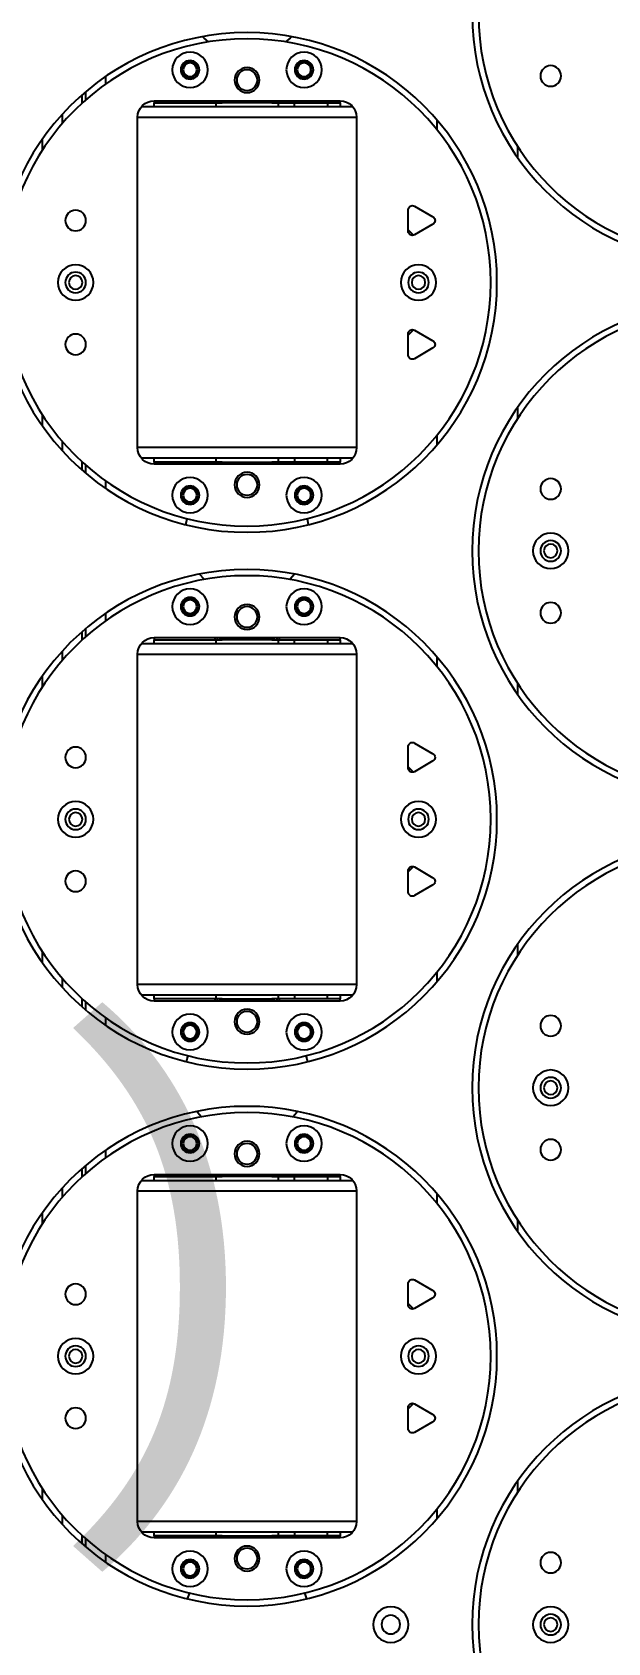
# Model space of a CAD drawing. Header units: millimetres. Extents: x 845401 to 948039, y 511594 to 550263.
# Drawn here: x 927565.6 to 927704.9, y 531742.3 to 532132.3 of the extents above; entities that cross this region are included whole.
import ezdxf

# ---------------------------------------------------------------- set-up
doc = ezdxf.new("R2010")
doc.units = ezdxf.units.MM
doc.layers.add('00', color=7, linetype='Continuous')
doc.layers.add('A-剖-0.10mm.......SECT-L01', color=255, linetype='Continuous', lineweight=18)
doc.layers.add('物流设备', color=7, linetype='Continuous', lineweight=5)

# ---------------------------------------------------------------- blocks, each defined once
blk = doc.blocks.new('1260包胶摆轮')
at = {"color": 7, "linetype": 'Continuous', "lineweight": 25}
for p, q in [((4842249.99, 878705.56), (4842250.49, 878704.14)), ((4842278.27, 878704.14), (4842278.77, 878705.56)), ((4842224.38, 878690.17), (4842224.38, 878692.19)), ((4842225.38, 878693.05), (4842225.38, 878691.07)), ((4842286.88, 878690.8), (4842241.88, 878690.8)), ((4842241.88, 878690.3), (4842241.88, 878690.8)), ((4842256.63, 878690.3), (4842241.88, 878690.3)), ((4842241.88, 878690.3), (4842241.88, 878689.3)), ((4842256.63, 878690.8), (4842256.63, 878690.3)), ((4842257.22, 878690.3), (4842256.63, 878690.3)), ((4842256.88, 878690.3), (4842256.88, 878689.3)), ((4842257.8, 878690.3), (4842257.22, 878690.3)), ((4842258.38, 878690.3), (4842257.8, 878690.3)), ((4842258.38, 878690.8), (4842258.38, 878690.3)), ((4842258.38, 878690.3), (4842270.38, 878690.3)), ((4842270.38, 878690.3), (4842270.38, 878690.8)), ((4842270.97, 878690.3), (4842270.38, 878690.3)), ((4842271.55, 878690.3), (4842270.97, 878690.3)), ((4842272.13, 878690.3), (4842271.55, 878690.3)), ((4842271.88, 878689.3), (4842271.88, 878690.3)), ((4842272.13, 878690.3), (4842272.13, 878690.8)), ((4842286.88, 878690.3), (4842272.13, 878690.3)), ((4842275.88, 878689.3), (4842275.88, 878690.3)), ((4842283.88, 878690.3), (4842283.88, 878689.3)), ((4842286.88, 878690.8), (4842286.88, 878690.3)), ((4842286.88, 878689.3), (4842286.88, 878690.3)), ((4842237.88, 878686.8), (4842237.88, 878606.8)), ((4842238.76, 878689.3), (4842290.01, 878689.3)), ((4842290.88, 878606.8), (4842290.88, 878686.8)), ((4842310.38, 878686.1), (4842310.38, 878683.75)), ((4842214.88, 878681.58), (4842214.88, 878678.9)), ((4842329.88, 878677.02), (4842329.88, 878679.7)), ((4842303.38, 878664.4), (4842303.38, 878659.2)), ((4842309.38, 878662.66), (4842304.88, 878665.26)), ((4842304.64, 878658.23), (4842303.38, 878659.54)), ((4842304.88, 878658.33), (4842309.38, 878660.93)), ((4842303.38, 878634.05), (4842304.64, 878635.36)), ((4842309.38, 878632.66), (4842304.88, 878635.26)), ((4842303.38, 878634.4), (4842303.38, 878629.2)), ((4842304.88, 878628.33), (4842309.38, 878630.93)), ((4842329.88, 878613.9), (4842329.88, 878616.58)), ((4842214.88, 878614.7), (4842214.88, 878612.02)), ((4842310.38, 878609.85), (4842310.38, 878607.5)), ((4842290.01, 878604.3), (4842238.76, 878604.3)), ((4842241.88, 878604.3), (4842241.88, 878603.3)), ((4842256.88, 878604.3), (4842256.88, 878603.3)), ((4842271.88, 878603.3), (4842271.88, 878604.3)), ((4842275.88, 878604.3), (4842275.88, 878603.3)), ((4842283.88, 878603.3), (4842283.88, 878604.3)), ((4842286.88, 878603.3), (4842286.88, 878604.3)), ((4842224.38, 878601.41), (4842224.38, 878603.43)), ((4842225.38, 878602.53), (4842225.38, 878600.55)), ((4842241.88, 878603.3), (4842256.63, 878603.3)), ((4842241.88, 878602.8), (4842241.88, 878603.3)), ((4842241.88, 878602.8), (4842286.88, 878602.8)), ((4842256.63, 878603.3), (4842256.63, 878602.8)), ((4842256.63, 878603.3), (4842257.22, 878603.3)), ((4842257.22, 878603.3), (4842257.8, 878603.3)), ((4842257.8, 878603.3), (4842258.38, 878603.3)), ((4842270.38, 878603.3), (4842258.38, 878603.3)), ((4842258.38, 878603.3), (4842258.38, 878602.8)), ((4842270.38, 878602.8), (4842270.38, 878603.3)), ((4842270.38, 878603.3), (4842270.97, 878603.3)), ((4842270.97, 878603.3), (4842271.55, 878603.3)), ((4842271.55, 878603.3), (4842272.13, 878603.3)), ((4842272.13, 878602.8), (4842272.13, 878603.3)), ((4842272.13, 878603.3), (4842286.88, 878603.3)), ((4842286.88, 878603.3), (4842286.88, 878602.8)), ((4842224.38, 878560.17), (4842224.38, 878562.19)), ((4842225.38, 878563.05), (4842225.38, 878561.07)), ((4842238.76, 878559.3), (4842290.01, 878559.3)), ((4842286.88, 878560.8), (4842241.88, 878560.8)), ((4842241.88, 878560.3), (4842241.88, 878560.8)), ((4842256.63, 878560.3), (4842241.88, 878560.3)), ((4842241.88, 878560.3), (4842241.88, 878559.3)), ((4842256.63, 878560.8), (4842256.63, 878560.3)), ((4842257.22, 878560.3), (4842256.63, 878560.3)), ((4842256.88, 878560.3), (4842256.88, 878559.3)), ((4842257.8, 878560.3), (4842257.22, 878560.3)), ((4842258.38, 878560.3), (4842257.8, 878560.3)), ((4842258.38, 878560.8), (4842258.38, 878560.3)), ((4842258.38, 878560.3), (4842270.38, 878560.3)), ((4842270.38, 878560.3), (4842270.38, 878560.8)), ((4842270.97, 878560.3), (4842270.38, 878560.3)), ((4842271.55, 878560.3), (4842270.97, 878560.3)), ((4842272.13, 878560.3), (4842271.55, 878560.3)), ((4842271.88, 878559.3), (4842271.88, 878560.3)), ((4842272.13, 878560.3), (4842272.13, 878560.8)), ((4842286.88, 878560.3), (4842272.13, 878560.3)), ((4842275.88, 878559.3), (4842275.88, 878560.3)), ((4842283.88, 878560.3), (4842283.88, 878559.3)), ((4842286.88, 878560.8), (4842286.88, 878560.3)), ((4842286.88, 878559.3), (4842286.88, 878560.3)), ((4842237.88, 878556.8), (4842237.88, 878476.8)), ((4842290.88, 878476.8), (4842290.88, 878556.8)), ((4842310.38, 878556.1), (4842310.38, 878553.75)), ((4842214.88, 878551.58), (4842214.88, 878548.9)), ((4842329.88, 878547.02), (4842329.88, 878549.7)), ((4842303.38, 878534.4), (4842303.38, 878529.2)), ((4842309.38, 878532.66), (4842304.88, 878535.26)), ((4842304.88, 878528.33), (4842309.38, 878530.93)), ((4842304.64, 878528.23), (4842303.38, 878529.54)), ((4842303.38, 878504.05), (4842304.64, 878505.36)), ((4842303.38, 878504.4), (4842303.38, 878499.2)), ((4842309.38, 878502.66), (4842304.88, 878505.26)), ((4842304.88, 878498.33), (4842309.38, 878500.93)), ((4842214.88, 878484.7), (4842214.88, 878482.02)), ((4842329.88, 878483.9), (4842329.88, 878486.58)), ((4842310.38, 878479.85), (4842310.38, 878477.5)), ((4842224.38, 878471.41), (4842224.38, 878473.43)), ((4842225.38, 878472.53), (4842225.38, 878470.55)), ((4842290.01, 878474.3), (4842238.76, 878474.3)), ((4842241.88, 878474.3), (4842241.88, 878473.3)), ((4842241.88, 878473.3), (4842256.63, 878473.3)), ((4842241.88, 878472.8), (4842241.88, 878473.3)), ((4842241.88, 878472.8), (4842286.88, 878472.8)), ((4842256.63, 878473.3), (4842256.63, 878472.8)), ((4842256.63, 878473.3), (4842257.22, 878473.3)), ((4842256.88, 878474.3), (4842256.88, 878473.3)), ((4842257.22, 878473.3), (4842257.8, 878473.3)), ((4842257.8, 878473.3), (4842258.38, 878473.3)), ((4842270.38, 878473.3), (4842258.38, 878473.3)), ((4842258.38, 878473.3), (4842258.38, 878472.8)), ((4842270.38, 878472.8), (4842270.38, 878473.3)), ((4842270.38, 878473.3), (4842270.97, 878473.3)), ((4842270.97, 878473.3), (4842271.55, 878473.3)), ((4842271.55, 878473.3), (4842272.13, 878473.3)), ((4842271.88, 878473.3), (4842271.88, 878474.3)), ((4842272.13, 878473.3), (4842286.88, 878473.3)), ((4842272.13, 878472.8), (4842272.13, 878473.3)), ((4842275.88, 878474.3), (4842275.88, 878473.3)), ((4842283.88, 878473.3), (4842283.88, 878474.3)), ((4842286.88, 878473.3), (4842286.88, 878474.3)), ((4842286.88, 878473.3), (4842286.88, 878472.8)), ((4842249.56, 878445.46), (4842249.87, 878443.99)), ((4842278.89, 878443.99), (4842279.2, 878445.46)), ((4842224.38, 878430.17), (4842224.38, 878432.19)), ((4842225.38, 878433.05), (4842225.38, 878431.07)), ((4842238.76, 878429.3), (4842290.01, 878429.3)), ((4842286.88, 878430.8), (4842241.88, 878430.8)), ((4842241.88, 878430.3), (4842241.88, 878430.8)), ((4842256.63, 878430.3), (4842241.88, 878430.3)), ((4842241.88, 878430.3), (4842241.88, 878429.3)), ((4842256.63, 878430.8), (4842256.63, 878430.3)), ((4842257.22, 878430.3), (4842256.63, 878430.3)), ((4842256.88, 878430.3), (4842256.88, 878429.3)), ((4842257.8, 878430.3), (4842257.22, 878430.3)), ((4842258.38, 878430.3), (4842257.8, 878430.3)), ((4842258.38, 878430.8), (4842258.38, 878430.3)), ((4842258.38, 878430.3), (4842270.38, 878430.3)), ((4842270.38, 878430.3), (4842270.38, 878430.8)), ((4842270.97, 878430.3), (4842270.38, 878430.3)), ((4842271.55, 878430.3), (4842270.97, 878430.3)), ((4842272.13, 878430.3), (4842271.55, 878430.3)), ((4842271.88, 878429.3), (4842271.88, 878430.3)), ((4842272.13, 878430.3), (4842272.13, 878430.8)), ((4842286.88, 878430.3), (4842272.13, 878430.3)), ((4842275.88, 878429.3), (4842275.88, 878430.3)), ((4842283.88, 878430.3), (4842283.88, 878429.3)), ((4842286.88, 878430.8), (4842286.88, 878430.3)), ((4842286.88, 878429.3), (4842286.88, 878430.3)), ((4842237.88, 878426.8), (4842237.88, 878346.8)), ((4842290.88, 878346.8), (4842290.88, 878426.8)), ((4842310.38, 878426.1), (4842310.38, 878423.75)), ((4842214.88, 878421.58), (4842214.88, 878418.9)), ((4842329.88, 878417.02), (4842329.88, 878419.7)), ((4842309.38, 878402.66), (4842304.88, 878405.26)), ((4842303.38, 878404.4), (4842303.38, 878399.2)), ((4842304.88, 878398.33), (4842309.38, 878400.93)), ((4842304.64, 878398.23), (4842303.38, 878399.54)), ((4842303.38, 878374.05), (4842304.64, 878375.36)), ((4842303.38, 878374.4), (4842303.38, 878369.2)), ((4842309.38, 878372.66), (4842304.88, 878375.26)), ((4842304.88, 878368.33), (4842309.38, 878370.93)), ((4842214.88, 878354.7), (4842214.88, 878352.02)), ((4842329.88, 878353.9), (4842329.88, 878356.58)), ((4842310.38, 878349.85), (4842310.38, 878347.5)), ((4842224.38, 878341.41), (4842224.38, 878343.43)), ((4842225.38, 878342.53), (4842225.38, 878340.55)), ((4842290.01, 878344.3), (4842238.76, 878344.3)), ((4842241.88, 878344.3), (4842241.88, 878343.3)), ((4842241.88, 878342.8), (4842241.88, 878343.3)), ((4842241.88, 878343.3), (4842256.63, 878343.3)), ((4842241.88, 878342.8), (4842286.88, 878342.8)), ((4842256.63, 878343.3), (4842256.63, 878342.8)), ((4842256.63, 878343.3), (4842257.22, 878343.3)), ((4842256.88, 878344.3), (4842256.88, 878343.3)), ((4842257.22, 878343.3), (4842257.8, 878343.3)), ((4842257.8, 878343.3), (4842258.38, 878343.3)), ((4842270.38, 878343.3), (4842258.38, 878343.3)), ((4842258.38, 878343.3), (4842258.38, 878342.8)), ((4842270.38, 878342.8), (4842270.38, 878343.3)), ((4842270.38, 878343.3), (4842270.97, 878343.3)), ((4842270.97, 878343.3), (4842271.55, 878343.3)), ((4842271.55, 878343.3), (4842272.13, 878343.3)), ((4842271.88, 878343.3), (4842271.88, 878344.3)), ((4842272.13, 878343.3), (4842286.88, 878343.3)), ((4842272.13, 878342.8), (4842272.13, 878343.3)), ((4842275.88, 878344.3), (4842275.88, 878343.3)), ((4842283.88, 878343.3), (4842283.88, 878344.3)), ((4842286.88, 878343.3), (4842286.88, 878344.3)), ((4842286.88, 878343.3), (4842286.88, 878342.8))]:
    blk.add_line(p, q, dxfattribs=at)
at = {"color": 8, "linetype": 'Continuous', "lineweight": 25}
for p, q in [((4842230.12, 878694.83), (4842230.12, 878696.66)), ((4842257.22, 878690.8), (4842257.22, 878690.3)), ((4842257.8, 878690.3), (4842257.8, 878690.8)), ((4842270.97, 878690.8), (4842270.97, 878690.3)), ((4842271.55, 878690.3), (4842271.55, 878690.8)), ((4842219.65, 878685.26), (4842219.65, 878687.53)), ((4842290.88, 878686.8), (4842237.88, 878686.8)), ((4842219.65, 878606.07), (4842219.65, 878608.33)), ((4842237.88, 878606.8), (4842290.88, 878606.8)), ((4842257.22, 878603.3), (4842257.22, 878602.8)), ((4842257.8, 878602.8), (4842257.8, 878603.3)), ((4842270.97, 878603.3), (4842270.97, 878602.8)), ((4842271.55, 878602.8), (4842271.55, 878603.3)), ((4842230.12, 878596.94), (4842230.12, 878598.77)), ((4842230.12, 878564.83), (4842230.12, 878566.66)), ((4842219.65, 878555.26), (4842219.65, 878557.53)), ((4842257.22, 878560.8), (4842257.22, 878560.3)), ((4842257.8, 878560.3), (4842257.8, 878560.8)), ((4842270.97, 878560.8), (4842270.97, 878560.3)), ((4842271.55, 878560.3), (4842271.55, 878560.8)), ((4842290.88, 878556.8), (4842237.88, 878556.8)), ((4842219.65, 878476.07), (4842219.65, 878478.33)), ((4842237.88, 878476.8), (4842290.88, 878476.8)), ((4842257.22, 878473.3), (4842257.22, 878472.8)), ((4842257.8, 878472.8), (4842257.8, 878473.3)), ((4842270.97, 878473.3), (4842270.97, 878472.8)), ((4842271.55, 878472.8), (4842271.55, 878473.3)), ((4842230.12, 878466.94), (4842230.12, 878468.77)), ((4842230.12, 878434.83), (4842230.12, 878436.66)), ((4842257.22, 878430.8), (4842257.22, 878430.3)), ((4842257.8, 878430.3), (4842257.8, 878430.8)), ((4842270.97, 878430.8), (4842270.97, 878430.3)), ((4842271.55, 878430.3), (4842271.55, 878430.8)), ((4842219.65, 878425.26), (4842219.65, 878427.53)), ((4842290.88, 878426.8), (4842237.88, 878426.8)), ((4842219.65, 878346.07), (4842219.65, 878348.33)), ((4842237.88, 878346.8), (4842290.88, 878346.8)), ((4842257.22, 878343.3), (4842257.22, 878342.8)), ((4842257.8, 878342.8), (4842257.8, 878343.3)), ((4842270.97, 878343.3), (4842270.97, 878342.8)), ((4842271.55, 878342.8), (4842271.55, 878343.3)), ((4842230.12, 878336.94), (4842230.12, 878338.77))]:
    blk.add_line(p, q, dxfattribs=at)
at = {"color": 7, "linetype": 'Continuous', "lineweight": 25, "flags": 128}
for points in [[(4842253.25, 878588.86), (4842252.45, 878587.89), (4842252.19, 878587.54)], [(4842276.57, 878587.54), (4842276.31, 878587.89), (4842275.51, 878588.86)], [(4842249.75, 878575.5), (4842249.92, 878574.82), (4842250.15, 878574.06)], [(4842278.61, 878574.06), (4842278.84, 878574.82), (4842279.01, 878575.5)], [(4842254.08, 878458.7), (4842253.98, 878458.61), (4842252.86, 878457.41)], [(4842275.9, 878457.4), (4842274.78, 878458.61), (4842274.68, 878458.7)], [(4842255.05, 878328.54), (4842253.98, 878327.61), (4842253.63, 878327.26)], [(4842275.13, 878327.26), (4842274.78, 878327.61), (4842273.71, 878328.54)]]:
    blk.add_lwpolyline(points, dxfattribs=at)
at = {"color": 7, "linetype": 'Continuous', "lineweight": 25}
for centre, radius in [((4842379.38, 878711.8), 60.5), ((4842379.38, 878711.8), 59), ((4842299.17, 878711.8), 4.3), ((4842299.17, 878711.8), 2.25), ((4842337.88, 878711.8), 4.3), ((4842337.88, 878711.8), 2.5), ((4842337.88, 878711.8), 1.65), ((4842264.38, 878646.8), 60.5), ((4842264.38, 878646.8), 59), ((4842250.58, 878698.3), 4.3), ((4842278.18, 878698.3), 4.3), ((4842250.58, 878698.3), 2.25), ((4842250.58, 878698.3), 2.03), ((4842250.58, 878698.3), 1.65), ((4842264.38, 878695.8), 3.03), ((4842264.38, 878695.8), 2.5), ((4842278.18, 878698.3), 2.25), ((4842278.18, 878698.3), 2.03), ((4842278.18, 878698.3), 1.65), ((4842337.88, 878696.8), 2.5), ((4842222.88, 878661.8), 2.5), ((4842222.88, 878646.8), 4.3), ((4842305.88, 878646.8), 4.3), ((4842222.88, 878646.8), 2.5), ((4842222.88, 878646.8), 1.65), ((4842305.88, 878646.8), 2.5), ((4842305.88, 878646.8), 1.65), ((4842379.38, 878581.8), 60.5), ((4842379.38, 878581.8), 59), ((4842222.88, 878631.8), 2.5), ((4842264.38, 878597.8), 3.03), ((4842264.38, 878597.8), 2.5), ((4842250.58, 878595.3), 4.3), ((4842250.58, 878595.3), 2.25), ((4842250.58, 878595.3), 2.03), ((4842250.58, 878595.3), 1.65), ((4842278.18, 878595.3), 4.3), ((4842278.18, 878595.3), 2.25), ((4842278.18, 878595.3), 2.03), ((4842278.18, 878595.3), 1.65), ((4842337.88, 878596.8), 2.5), ((4842337.88, 878581.8), 4.3), ((4842337.88, 878581.8), 2.5), ((4842337.88, 878581.8), 1.65), ((4842264.38, 878516.8), 60.5), ((4842264.38, 878516.8), 59), ((4842250.58, 878568.3), 4.3), ((4842278.18, 878568.3), 4.3), ((4842250.58, 878568.3), 2.25), ((4842250.58, 878568.3), 2.03), ((4842250.58, 878568.3), 1.65), ((4842264.38, 878565.8), 3.03), ((4842278.18, 878568.3), 2.25), ((4842278.18, 878568.3), 2.03), ((4842278.18, 878568.3), 1.65), ((4842337.88, 878566.8), 2.5), ((4842264.38, 878565.8), 2.5), ((4842222.88, 878531.8), 2.5), ((4842222.88, 878516.8), 4.3), ((4842222.88, 878516.8), 2.5), ((4842222.88, 878516.8), 1.65), ((4842305.88, 878516.8), 4.3), ((4842305.88, 878516.8), 2.5), ((4842305.88, 878516.8), 1.65), ((4842379.38, 878451.8), 60.5), ((4842379.38, 878451.8), 59), ((4842222.88, 878501.8), 2.5), ((4842250.58, 878465.3), 4.3), ((4842250.58, 878465.3), 2.25), ((4842250.58, 878465.3), 2.02), ((4842264.38, 878467.8), 3.03), ((4842264.38, 878467.8), 2.5), ((4842278.18, 878465.3), 4.3), ((4842278.18, 878465.3), 2.25), ((4842278.18, 878465.3), 2.02), ((4842337.88, 878466.8), 2.5), ((4842250.58, 878465.3), 1.65), ((4842278.18, 878465.3), 1.65), ((4842337.88, 878451.8), 4.3), ((4842337.88, 878451.8), 2.5), ((4842337.88, 878451.8), 1.65), ((4842264.38, 878386.8), 60.5), ((4842264.38, 878386.8), 59), ((4842250.58, 878438.3), 4.3), ((4842250.58, 878438.3), 2.25), ((4842250.58, 878438.3), 2.03), ((4842250.58, 878438.3), 1.65), ((4842278.18, 878438.3), 4.3), ((4842278.18, 878438.3), 2.25), ((4842278.18, 878438.3), 2.03), ((4842278.18, 878438.3), 1.65), ((4842264.38, 878435.8), 3.03), ((4842264.38, 878435.8), 2.5), ((4842337.88, 878436.8), 2.5), ((4842222.88, 878401.8), 2.5), ((4842222.88, 878386.8), 4.3), ((4842222.88, 878386.8), 2.5), ((4842305.88, 878386.8), 4.3), ((4842305.88, 878386.8), 2.5), ((4842222.88, 878386.8), 1.65), ((4842305.88, 878386.8), 1.65), ((4842379.38, 878321.8), 60.5), ((4842379.38, 878321.8), 59), ((4842222.88, 878371.8), 2.5), ((4842250.58, 878335.3), 4.3), ((4842264.38, 878337.8), 3.03), ((4842264.38, 878337.8), 2.5), ((4842278.18, 878335.3), 4.3), ((4842337.88, 878336.8), 2.5), ((4842250.58, 878335.3), 2.25), ((4842250.58, 878335.3), 2.02), ((4842250.58, 878335.3), 1.65), ((4842278.18, 878335.3), 2.25), ((4842278.18, 878335.3), 2.02), ((4842278.18, 878335.3), 1.65)]:
    blk.add_circle(centre, radius, dxfattribs=at)
for centre, radius, start, end in [((4842241.88, 878686.8), 4, 90, 180), ((4842286.88, 878686.8), 4, 0, 90), ((4842304.38, 878664.4), 1, 60, 180), ((4842308.88, 878661.8), 1, 300, 60), ((4842304.38, 878659.2), 1, 180, 300), ((4842304.38, 878634.4), 1, 60, 180), ((4842308.88, 878631.8), 1, 300, 60), ((4842304.38, 878629.2), 1, 180, 300), ((4842241.88, 878606.8), 4, 180, 270), ((4842286.88, 878606.8), 4, 270, 0), ((4842241.88, 878556.8), 4, 90, 180), ((4842286.88, 878556.8), 4, 0, 90), ((4842304.38, 878534.4), 1, 60, 180), ((4842308.88, 878531.8), 1, 300, 60), ((4842304.38, 878529.2), 1, 180, 300), ((4842304.38, 878504.4), 1, 60, 180), ((4842308.88, 878501.8), 1, 300, 60), ((4842304.38, 878499.2), 1, 180, 300), ((4842241.88, 878476.8), 4, 180, 270), ((4842286.88, 878476.8), 4, 270, 0), ((4842241.88, 878426.8), 4, 90, 180), ((4842286.88, 878426.8), 4, 0, 90), ((4842304.38, 878404.4), 1, 60, 180), ((4842308.88, 878401.8), 1, 300, 60), ((4842304.38, 878399.2), 1, 180, 300), ((4842304.38, 878374.4), 1, 60, 180), ((4842308.88, 878371.8), 1, 300, 60), ((4842304.38, 878369.2), 1, 180, 300), ((4842241.88, 878346.8), 4, 180, 270), ((4842286.88, 878346.8), 4, 270, 0)]:
    blk.add_arc(centre, radius, start, end, dxfattribs=at)
blk = doc.blocks.new('小盘摆轮加过渡板')
at = {"layer": 'A-剖-0.10mm.......SECT-L01', "color": 1, "xscale": -1, "rotation": 180}
blk.add_blockref('1260包胶摆轮', (-4107700.62, 1220537.36), dxfattribs=at)
blk = doc.blocks.new('*U100541')
for tag, p in [('设备编号', (485.24, 55.29)), ('设备高度', (489.75, -155.56))]:
    blk.add_attdef(tag, p, '', height=100)
at = {"flags": 1}
blk.add_attdef('设备类型', (12889.64, -37.08), '', height=100, dxfattribs=at)
blk = doc.blocks.new('C线')
blk.add_blockref('小盘摆轮加过渡板', (274923.7, 128758.97, 25.38))
at = {"layer": '物流设备', "color": 0}
ref = blk.add_blockref('*U100541', (1009174.96, 470779.53, 25.38), dxfattribs=dict(at, xscale=-1))
ref.add_attrib('设备高度', 'H+3900(+600)', (1008685.21, 470623.97, 25.38), dxfattribs={"layer": '0', "height": 100})

msp = doc.modelspace()

# ---------------------------------------------------------------- block references
at = {"layer": '00'}
msp.add_blockref('C线', (-81869.83, 61162.22), dxfattribs=at)

doc.saveas('drawing.dxf')
